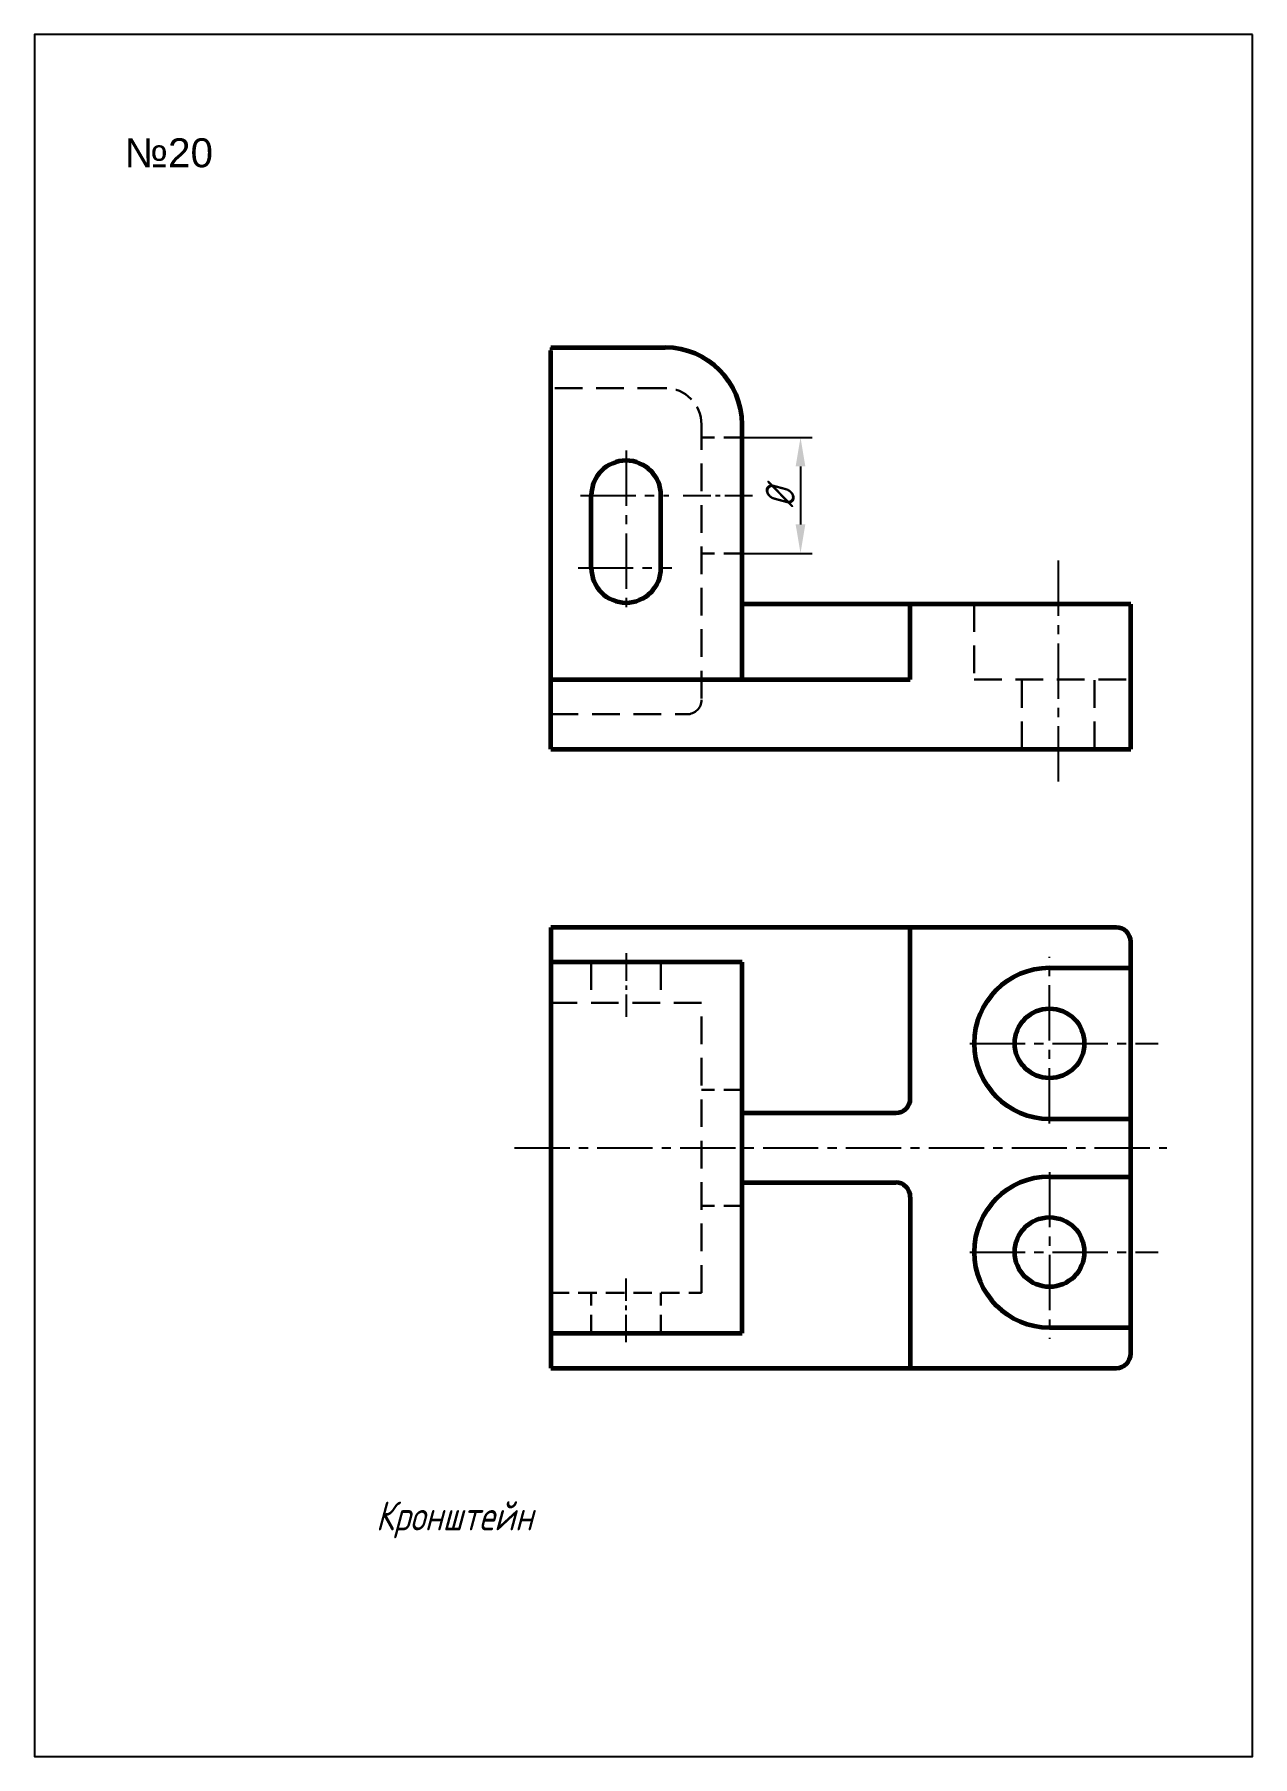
# Model space of a CAD drawing. Header units: millimetres. Extents: x 0 to 210, y 0 to 297.
import ezdxf

# ---------------------------------------------------------------- set-up
doc = ezdxf.new("R2010")
doc.units = ezdxf.units.MM
doc.header["$LTSCALE"] = 0.5
doc.header["$PDMODE"] = 3
doc.linetypes.add('CENTER2', pattern=[28.575, 19.05, -3.175, 3.175, -3.175])
doc.linetypes.add('DASHED2', pattern=[9.525, 6.35, -3.175])
doc.layers.get('0').update_dxf_attribs({"linetype": 'CONTINUOUS'})
doc.layers.get('Defpoints').update_dxf_attribs({"linetype": 'CONTINUOUS'})
doc.styles.get("Standard").update_dxf_attribs({"font": 'isocpeur.ttf', "width": 0.8, "oblique": 15})
doc.styles.add('АРИАЛ-5(1)', font='ARIAL.TTF', dxfattribs={"height": 5})
doc.dimstyles.new('ESKD_standart', dxfattribs={"dimtxt": 5, "dimasz": 5, "dimexe": 2, "dimexo": 0, "dimgap": 1, "dimtad": 1, "dimtoh": 1, "dimdec": 0, "dimzin": 1, "dimdsep": 46, "dimtxsty": 'Standard', "dimcen": 3, "dimdle": 1.25, "dimadec": 0, "dimazin": 0, "dimtfac": 1, "dimtdec": 0, "dimtmove": 0, "dimatfit": 3, "dimldrblk": 'DOT', "dimfxl": 0, "dimtvp": 1.5, "dimtolj": 1, "dimtzin": 1, "dimarcsym": 0})

# ---------------------------------------------------------------- blocks, each defined once
blk = doc.blocks.new('*D17')
at = {"color": 0, "linetype": 'Continuous', "lineweight": -2}
for p, q in [((122, 227.5), (134.07, 227.5)), ((132.07, 222.5), (132.07, 212.5)), ((122, 207.5), (134.07, 207.5))]:
    blk.add_line(p, q, dxfattribs=at)
at = {"color": 0, "linetype": 'Continuous'}
for points in [[(131.23, 222.5), (132.9, 222.5), (132.07, 227.5)], [(131.23, 212.5), (132.9, 212.5), (132.07, 207.5)]]:
    blk.add_solid(points, dxfattribs=at)
at = {"layer": 'Defpoints', "color": 0, "linetype": 'Continuous'}
for p in [(122, 227.5), (122, 207.5), (132.07, 207.5)]:
    blk.add_point(p, dxfattribs=at)
at = {"color": 0, "linetype": 'Continuous', "lineweight": -3, "insert": (128.57, 217.09), "char_height": 5, "attachment_point": 5, "rotation": 90}
blk.add_mtext('\\A1;%%C', dxfattribs=at)
blk = doc.blocks.new('_Dot')
at = {"color": 0, "lineweight": -2}
blk.add_line((-0.5, 0), (-1, 0), dxfattribs=at)
at = {"color": 0, "const_width": 0.5}
blk.add_lwpolyline([(-0.25, 0, 1), (0.25, 0, 1)], format="xyb", close=True, dxfattribs=at)

msp = doc.modelspace()

# ---------------------------------------------------------------- linework, layer by layer
at = {"color": 7, "linetype": 'Continuous', "lineweight": -3}
msp.add_line((89, 236), (89, 243), dxfattribs=at)
at = {"color": 7, "lineweight": 60, "ltscale": 0.5}
for p, q in [((89, 243), (108.75, 243)), ((89, 173.75), (89, 242.5)), ((122, 185.75), (122, 230)), ((96, 205), (96, 217.5)), ((108, 205), (108, 217.5)), ((189, 198.75), (122, 198.75)), ((151, 185.75), (151, 198.75)), ((189, 173.75), (189, 198.75)), ((89, 185.75), (151, 185.75)), ((89, 173.75), (189, 173.75)), ((89, 143), (89, 67)), ((186.5, 143), (89, 143)), ((151, 113.5), (151, 143)), ((189, 136.25), (189, 140.5)), ((122, 137), (89, 137)), ((122, 73), (122, 137)), ((175, 136), (189, 136)), ((189, 69.5), (189, 136.25)), ((122, 111), (148.5, 111)), ((175, 110), (189, 110)), ((122, 99), (148.5, 99)), ((175, 100), (189, 100)), ((151, 96.5), (151, 67)), ((89, 73), (122, 73)), ((175, 74), (189, 74)), ((89, 67), (186.5, 67))]:
    msp.add_line(p, q, dxfattribs=at)
at = {"color": 7, "linetype": 'DASHED2', "lineweight": 30, "ltscale": 1.5}
for p, q in [((108.75, 236), (89, 236)), ((115, 182.5), (115, 229.75)), ((162, 198.75), (162, 185.75)), ((162, 185.75), (189, 185.75)), ((170.25, 173.75), (170.25, 185.75)), ((182.75, 173.75), (182.75, 185.75)), ((89, 179.75), (112.5, 179.75)), ((96, 137), (96, 130)), ((108, 137), (108, 130)), ((115, 130), (89, 130)), ((115, 80), (115, 130))]:
    msp.add_line(p, q, dxfattribs=at)
at = {"color": 7, "linetype": 'DASHED2', "lineweight": 30}
for p, q in [((122, 227.5), (115, 227.5)), ((122, 207.5), (115, 207.5)), ((122, 115), (115, 115)), ((122, 95), (115, 95)), ((89, 80), (115, 80)), ((96, 73), (96, 80)), ((108, 73), (108, 80))]:
    msp.add_line(p, q, dxfattribs=at)
at = {"color": 7, "linetype": 'CENTER2'}
for p, q in [((102, 225.22), (102, 196.99)), ((94.14, 217.5), (109.38, 217.5)), ((93.71, 205), (109.86, 205)), ((176.5, 206.25), (176.5, 167.5))]:
    msp.add_line(p, q, dxfattribs=at)
at = {"color": 7, "linetype": 'CENTER2', "ltscale": 0.5}
msp.add_line((111.86, 217.5), (123.78, 217.5), dxfattribs=at)
at = {"linetype": 'CENTER2', "ltscale": 0.5}
for p, q in [((102, 138.56), (102, 127.56)), ((102, 71.44), (102, 82.44))]:
    msp.add_line(p, q, dxfattribs=at)
at = {"linetype": 'CENTER2'}
for p, q in [((175, 109.2), (175, 137.95)), ((161.25, 123), (193.75, 123)), ((82.75, 105), (195.25, 105)), ((175, 100.8), (175, 72.05)), ((161.25, 87), (193.75, 87))]:
    msp.add_line(p, q, dxfattribs=at)
at = {"color": 7, "lineweight": 60, "ltscale": 0.5}
for centre in [(175, 123), (175, 87)]:
    msp.add_circle(centre, 6, dxfattribs=at)
for centre, radius, start, end in [((108.75, 229.75), 13.25, 0, 90), ((102, 217.5), 6, 0, 180), ((102, 205), 6, 180, 0), ((186.5, 140.5), 2.5, 0, 90), ((175, 123), 13, 90, 270), ((148.5, 113.5), 2.5, 270, 0), ((148.5, 96.5), 2.5, 0, 90), ((175, 87), 13, 90, 270), ((186.5, 69.5), 2.5, 270, 0)]:
    msp.add_arc(centre, radius, start, end, dxfattribs=at)
at = {"color": 7, "linetype": 'DASHED2', "lineweight": 30}
msp.add_arc((108.75, 229.75), 6.25, 0, 90, dxfattribs=at)
at = {"color": 7, "linetype": 'DASHED2', "lineweight": 30, "ltscale": 1.5}
msp.add_arc((112.5, 182.25), 2.5, 270, 0, dxfattribs=at)
at = {"layer": 'Defpoints'}
msp.add_lwpolyline([(210, 297), (0, 297), (0, 0), (210, 0)], close=True, dxfattribs=at)

# ---------------------------------------------------------------- texts
at = {"color": 7, "linetype": 'Continuous', "lineweight": -3, "style": 'АРИАЛ-5(1)'}
msp.add_text('№20', height=5, dxfattribs=at).set_placement((15.53, 274.09))
at = {"oblique": 15, "width": 0.8}
msp.add_text('Кронштейн', height=5, dxfattribs=at).set_placement((58.85, 39))

# ---------------------------------------------------------------- dimensions: what is measured, and where the dimension line sits
at = {"color": 7, "linetype": 'Continuous', "lineweight": -3}
dim = msp.add_linear_dim(base=(132.07, 207.5), p1=(122, 227.5), p2=(122, 207.5), angle=90, text='%%C', dimstyle='ESKD_standart', dxfattribs=at)
dim.commit()
dim.dimension.update_dxf_attribs({"geometry": '*D17', "text_midpoint": (132.07, 217.09), "dimtype": 160})

doc.saveas('drawing.dxf')
